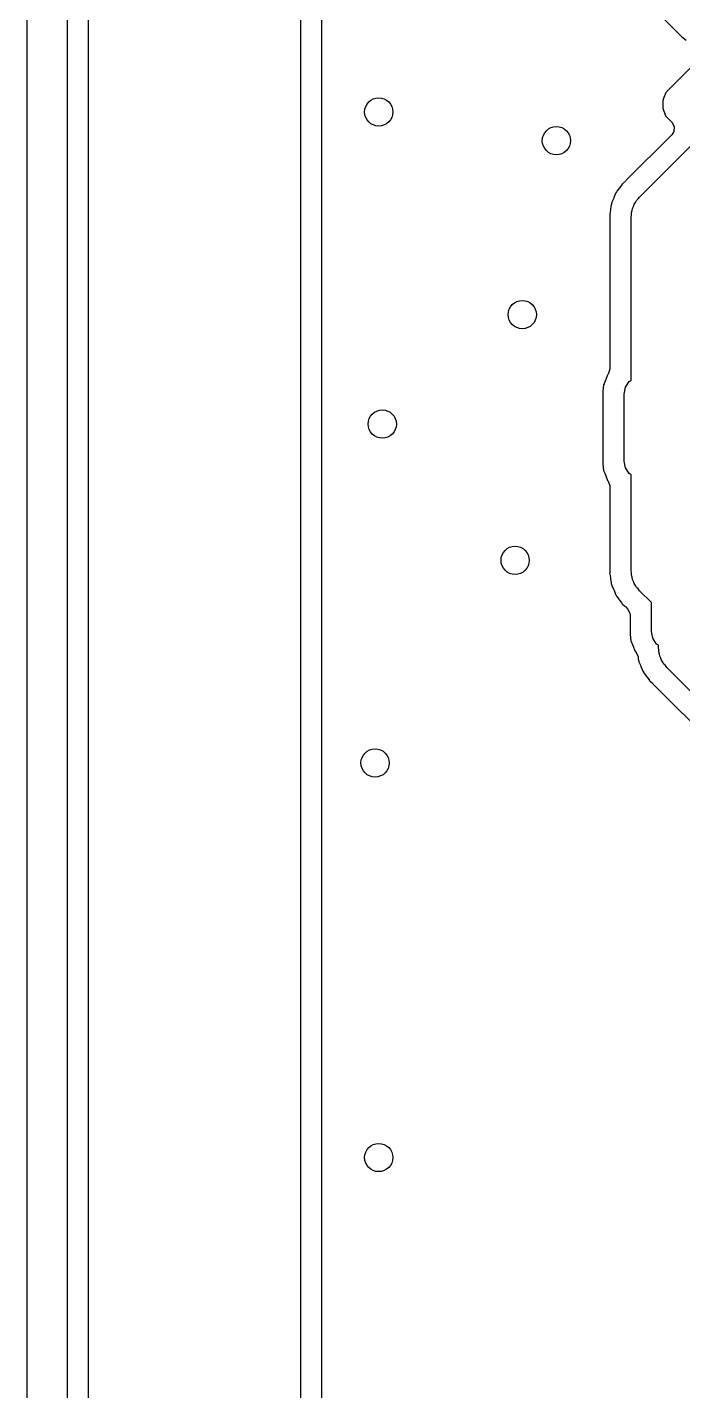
# Model space of a CAD drawing. Extents: x 4.14 to 7.68, y -5.31 to -1.77.
# Drawn here: x 4.135 to 4.5, y -3.187 to -2.427 of the extents above; entities that cross this region are included whole.
import ezdxf

# ---------------------------------------------------------------- set-up
doc = ezdxf.new("R2010")
doc.units = 0
doc.header["$MEASUREMENT"] = 0
doc.layers.add('BLACK', color=7, linetype='CONTINUOUS')

msp = doc.modelspace()

# ---------------------------------------------------------------- linework, layer by layer
at = {"layer": 'BLACK', "linetype": 'CONTINUOUS'}
for p, q in [((4.13522, -5.30864), (4.13522, -1.77797)), ((4.15746, -2.0367), (4.15746, -3.69464)), ((4.16929, -3.69685), (4.16929, -2.03543)), ((4.2874, -2.05989), (4.2874, -3.67239)), ((4.29923, -3.66543), (4.29923, -2.06685)), ((4.48312, -2.41537), (4.49963, -2.43188)), ((4.49963, -2.43188), (4.50228, -2.43395)), ((4.50846, -2.44563), (4.49157, -2.46252)), ((4.4911, -2.46309), (4.49083, -2.46344)), ((4.49138, -2.46274), (4.4911, -2.46309)), ((4.49147, -2.46262), (4.49138, -2.46274)), ((4.49157, -2.46252), (4.49147, -2.46262)), ((4.49157, -2.46252), (4.49157, -2.46252)), ((4.48987, -2.46591), (4.48924, -2.46755)), ((4.48924, -2.46755), (4.48925, -2.47196)), ((4.49069, -2.46379), (4.48987, -2.46591)), ((4.49083, -2.46344), (4.49069, -2.46379)), ((4.49069, -2.46379), (4.49069, -2.46379)), ((4.48925, -2.47196), (4.48941, -2.47239)), ((4.48941, -2.47239), (4.48941, -2.47239)), ((4.48941, -2.47239), (4.49067, -2.47565)), ((4.49067, -2.47565), (4.49084, -2.47607)), ((4.49084, -2.47607), (4.49147, -2.47687)), ((4.49147, -2.47687), (4.49429, -2.47969)), ((4.47627, -2.52146), (4.51453, -2.4832)), ((4.49429, -2.47969), (4.49563, -2.48215)), ((4.49543, -2.48493), (4.49429, -2.48671)), ((4.49563, -2.48215), (4.49543, -2.48493)), ((4.49429, -2.48671), (4.4687, -2.5123)), ((4.46517, -2.51625), (4.46382, -2.51797)), ((4.46533, -2.51604), (4.46517, -2.51625)), ((4.46623, -2.51476), (4.46533, -2.51604)), ((4.46676, -2.51401), (4.46623, -2.51476)), ((4.46845, -2.51253), (4.46676, -2.51401)), ((4.4687, -2.5123), (4.46845, -2.51253)), ((4.46191, -2.52203), (4.46089, -2.52429)), ((4.46201, -2.52179), (4.46191, -2.52203)), ((4.46281, -2.51975), (4.46201, -2.52179)), ((4.46292, -2.51947), (4.46281, -2.51975)), ((4.46309, -2.51923), (4.46292, -2.51947)), ((4.46315, -2.51911), (4.46309, -2.51923)), ((4.46345, -2.5186), (4.46315, -2.51911)), ((4.46352, -2.51848), (4.46345, -2.5186)), ((4.46364, -2.51821), (4.46352, -2.51848)), ((4.46382, -2.51797), (4.46364, -2.51821)), ((4.46382, -2.51797), (4.46382, -2.51797)), ((4.4741, -2.52445), (4.47466, -2.52334)), ((4.47466, -2.52334), (4.47554, -2.52247)), ((4.47554, -2.52247), (4.47627, -2.52146)), ((4.46011, -2.52853), (4.45968, -2.53085)), ((4.45968, -2.53085), (4.45969, -2.53115)), ((4.45969, -2.53115), (4.45969, -2.53115)), ((4.45969, -2.53115), (4.45981, -2.53327)), ((4.46013, -2.52841), (4.46011, -2.52853)), ((4.46017, -2.52815), (4.46013, -2.52841)), ((4.46036, -2.52668), (4.46017, -2.52815)), ((4.46049, -2.52569), (4.46036, -2.52668)), ((4.4606, -2.52541), (4.46049, -2.52569)), ((4.46063, -2.52528), (4.4606, -2.52541)), ((4.4608, -2.52471), (4.46063, -2.52528)), ((4.46084, -2.52458), (4.4608, -2.52471)), ((4.46089, -2.52429), (4.46084, -2.52458)), ((4.47165, -2.5326), (4.47185, -2.53137)), ((4.47185, -2.53013), (4.47223, -2.52896)), ((4.47185, -2.53137), (4.47185, -2.53013)), ((4.47223, -2.52896), (4.47242, -2.52773)), ((4.47242, -2.52773), (4.47299, -2.52663)), ((4.47299, -2.52663), (4.47337, -2.52545)), ((4.47337, -2.52545), (4.4741, -2.52445)), ((4.45981, -2.53327), (4.45982, -2.53356)), ((4.45982, -2.53356), (4.45982, -2.61715)), ((4.47165, -2.62364), (4.47165, -2.5326)), ((4.45825, -2.6212), (4.45651, -2.62558)), ((4.4585, -2.62056), (4.45825, -2.6212)), ((4.45881, -2.62015), (4.4585, -2.62056)), ((4.45904, -2.61983), (4.45881, -2.62015)), ((4.45982, -2.61715), (4.45904, -2.61983)), ((4.45631, -2.62608), (4.45589, -2.62962)), ((4.45589, -2.62962), (4.45589, -2.67038)), ((4.45651, -2.62558), (4.45631, -2.62608)), ((4.46772, -2.6313), (4.46847, -2.62753)), ((4.46847, -2.62753), (4.4706, -2.62434)), ((4.4706, -2.62434), (4.47165, -2.62364)), ((4.46772, -2.6687), (4.46772, -2.6313)), ((4.45589, -2.67038), (4.45631, -2.67392)), ((4.45631, -2.67392), (4.45643, -2.67422)), ((4.45643, -2.67422), (4.45643, -2.67422)), ((4.45643, -2.67422), (4.45688, -2.67536)), ((4.45688, -2.67536), (4.4585, -2.67944)), ((4.46847, -2.67247), (4.46772, -2.6687)), ((4.4706, -2.67566), (4.46847, -2.67247)), ((4.47165, -2.67636), (4.4706, -2.67566)), ((4.4585, -2.67944), (4.45875, -2.67977)), ((4.45875, -2.67977), (4.45881, -2.67985)), ((4.45881, -2.67985), (4.45981, -2.68247)), ((4.45981, -2.68247), (4.45982, -2.68285)), ((4.45982, -2.68285), (4.45982, -2.72868)), ((4.47165, -2.7298), (4.47165, -2.67636)), ((4.45981, -2.72901), (4.45969, -2.73078)), ((4.45982, -2.72868), (4.45981, -2.72901)), ((4.45969, -2.73078), (4.45966, -2.73126)), ((4.45966, -2.73126), (4.45971, -2.73155)), ((4.45971, -2.73155), (4.45971, -2.73155)), ((4.45971, -2.73155), (4.46009, -2.73371)), ((4.46009, -2.73371), (4.46012, -2.73396)), ((4.46012, -2.73396), (4.46019, -2.73452)), ((4.46019, -2.73452), (4.46042, -2.73643)), ((4.46042, -2.73643), (4.46053, -2.73671)), ((4.46053, -2.73671), (4.46056, -2.73684)), ((4.46056, -2.73684), (4.46072, -2.73741)), ((4.47185, -2.73103), (4.47165, -2.7298)), ((4.47185, -2.73227), (4.47185, -2.73103)), ((4.47223, -2.73345), (4.47185, -2.73227)), ((4.47242, -2.73467), (4.47223, -2.73345)), ((4.47299, -2.73577), (4.47242, -2.73467)), ((4.47337, -2.73695), (4.47299, -2.73577)), ((4.46072, -2.73741), (4.46075, -2.73754)), ((4.46075, -2.73754), (4.46081, -2.73783)), ((4.46081, -2.73783), (4.46093, -2.73811)), ((4.46093, -2.73811), (4.46093, -2.73811)), ((4.46093, -2.73811), (4.46181, -2.74011)), ((4.46181, -2.74011), (4.4619, -2.74035)), ((4.4619, -2.74035), (4.46266, -2.74235)), ((4.46266, -2.74235), (4.46278, -2.74267)), ((4.46278, -2.74267), (4.46295, -2.74292)), ((4.46295, -2.74292), (4.46301, -2.74304)), ((4.46301, -2.74304), (4.4633, -2.74356)), ((4.4633, -2.74356), (4.46337, -2.74367)), ((4.46337, -2.74367), (4.46349, -2.74394)), ((4.46349, -2.74394), (4.46367, -2.74418)), ((4.46367, -2.74418), (4.46367, -2.74418)), ((4.46367, -2.74418), (4.465, -2.74592)), ((4.4741, -2.73796), (4.47337, -2.73695)), ((4.47466, -2.73906), (4.4741, -2.73796)), ((4.47554, -2.73994), (4.47466, -2.73906)), ((4.47627, -2.74094), (4.47554, -2.73994)), ((4.48291, -2.74759), (4.47627, -2.74094)), ((4.465, -2.74592), (4.46515, -2.74613)), ((4.46515, -2.74613), (4.46639, -2.74793)), ((4.46639, -2.74793), (4.46639, -2.74793)), ((4.46639, -2.74793), (4.46656, -2.74818)), ((4.46656, -2.74818), (4.46798, -2.74944)), ((4.46798, -2.74944), (4.46837, -2.74979)), ((4.46837, -2.74979), (4.46858, -2.74998)), ((4.46858, -2.74998), (4.46963, -2.75103)), ((4.46963, -2.75103), (4.47097, -2.75349)), ((4.48291, -2.7637), (4.48291, -2.74759)), ((4.47097, -2.75349), (4.47108, -2.75454)), ((4.47108, -2.75454), (4.47108, -2.76538)), ((4.47108, -2.76538), (4.47151, -2.76892)), ((4.48366, -2.76747), (4.48291, -2.7637)), ((4.47151, -2.76892), (4.47163, -2.76922)), ((4.47163, -2.76922), (4.47163, -2.76922)), ((4.47163, -2.76922), (4.47267, -2.77185)), ((4.47267, -2.77185), (4.4737, -2.77444)), ((4.4737, -2.77444), (4.4739, -2.77471)), ((4.4739, -2.77471), (4.4739, -2.77471)), ((4.4739, -2.77471), (4.47448, -2.77548)), ((4.4858, -2.77066), (4.48366, -2.76747)), ((4.48685, -2.77136), (4.4858, -2.77066)), ((4.48685, -2.7726), (4.48685, -2.77136)), ((4.48704, -2.77382), (4.48685, -2.7726)), ((4.48704, -2.77506), (4.48704, -2.77382)), ((4.47448, -2.77548), (4.47546, -2.77788)), ((4.47546, -2.77788), (4.47562, -2.77923)), ((4.47562, -2.77923), (4.47572, -2.7795)), ((4.47572, -2.7795), (4.47576, -2.77963)), ((4.47576, -2.77963), (4.47591, -2.7802)), ((4.47591, -2.7802), (4.47595, -2.78033)), ((4.47595, -2.78033), (4.476, -2.78063)), ((4.476, -2.78063), (4.47612, -2.7809)), ((4.47612, -2.7809), (4.47612, -2.7809)), ((4.47612, -2.7809), (4.477, -2.7829)), ((4.48743, -2.77624), (4.48704, -2.77506)), ((4.48762, -2.77746), (4.48743, -2.77624)), ((4.48818, -2.77857), (4.48762, -2.77746)), ((4.48857, -2.77975), (4.48818, -2.77857)), ((4.4893, -2.78075), (4.48857, -2.77975)), ((4.48986, -2.78185), (4.4893, -2.78075)), ((4.49073, -2.78273), (4.48986, -2.78185)), ((4.477, -2.7829), (4.4771, -2.78314)), ((4.4771, -2.78314), (4.47772, -2.78478)), ((4.47772, -2.78478), (4.47798, -2.78547)), ((4.47798, -2.78547), (4.47815, -2.78572)), ((4.47815, -2.78572), (4.47821, -2.78583)), ((4.47821, -2.78583), (4.4785, -2.78635)), ((4.4785, -2.78635), (4.47857, -2.78647)), ((4.47857, -2.78647), (4.47869, -2.78674)), ((4.47869, -2.78674), (4.47887, -2.78698)), ((4.47887, -2.78698), (4.47887, -2.78698)), ((4.47887, -2.78698), (4.4802, -2.78871)), ((4.4802, -2.78871), (4.48035, -2.78892)), ((4.48035, -2.78892), (4.48159, -2.79072)), ((4.49146, -2.78373), (4.49073, -2.78273)), ((4.53886, -2.83114), (4.49146, -2.78373)), ((4.48159, -2.79072), (4.48159, -2.79072)), ((4.48159, -2.79072), (4.48176, -2.79097)), ((4.48176, -2.79097), (4.48198, -2.79117)), ((4.48198, -2.79117), (4.48357, -2.79258)), ((4.48357, -2.79258), (4.48378, -2.79278)), ((4.48378, -2.79278), (4.5297, -2.8387))]:
    msp.add_line(p, q, dxfattribs=at)
at = {"layer": 'BLACK'}
for centre in [(4.331, -2.474), (4.43, -2.49), (4.411, -2.587), (4.333, -2.648), (4.407, -2.724), (4.329, -2.837), (4.331, -3.057)]:
    msp.add_circle(centre, 0.00787, dxfattribs=at)

doc.saveas('drawing.dxf')
